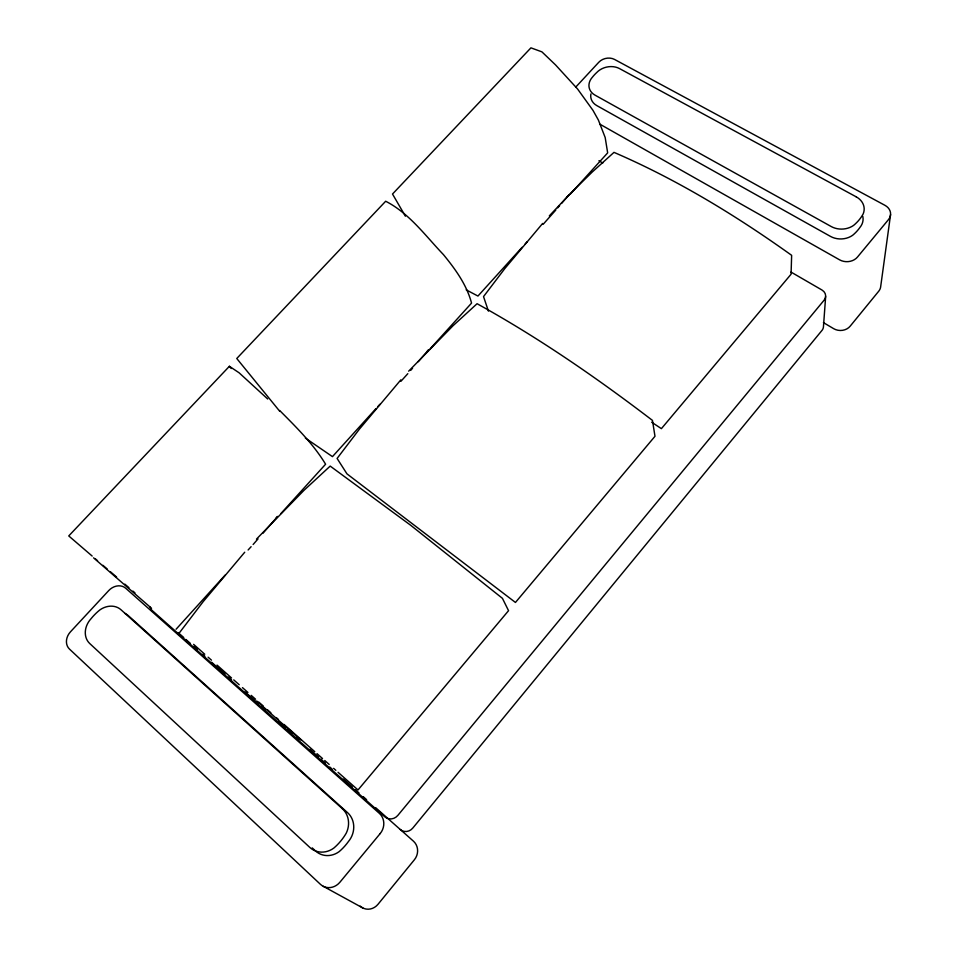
<?xml version="1.0" encoding="UTF-8"?>
<svg xmlns="http://www.w3.org/2000/svg" width="957" height="957" viewBox="0 0 957 957"><rect width="100%" height="100%" fill="white"/><g stroke="black" fill="none" stroke-linecap="round" stroke-linejoin="round"><path stroke-width="1.44" d="M825.652 296.598L823.439 326.971A8.398 7.13 -0.4 0 1 821.955 330.44L412.79 828.068A9.379 8.733 -63.5 0 1 400.229 829.468M890.572 214.583L880.703 286.454A11.771 9.773 1 0 1 878.705 291.239L850.163 326.193A11.807 9.965 0.7 0 1 833.691 328.682L823.415 322.605M179.629 632.517L203.111 601.738L244.717 552.237M555.79 210.061L543.121 224.345M557.716 207.86L559.63 205.647M561.544 203.446L569.212 194.63L567.262 196.831M253.126 544.509L258.031 538.887M262.924 533.276L277.626 516.421L275.664 518.634M407.814 373.673L400.911 381.317M410.649 370.407L412.551 368.242M418.221 361.722L428.628 349.784L426.666 351.997M542.619 223.46L504.853 268.522L483.524 296.598L488.441 311.121M400.827 379.869L359.461 429.071L337.103 458.439L346.96 473.859L515.452 602.455L654.983 436.284L652.459 420.398C596.606 377.752 538.647 337.701 477.076 303.716L453.175 325.595L408.651 371.172M176.076 629.251L225.134 575.097M280.832 513.622L325.595 464.217C313.322 443.94 296.251 427.181 279.659 410.493M375.957 408.627L332.462 456.633L305.367 438.079M377.919 406.462L379.881 404.297M430.195 348.755L471.55 303.106C466.717 284.767 455.293 269.12 443.462 254.646C425.458 235.829 409.201 213.196 385.671 201.245L236.762 358.504L279.635 411.163M522.139 247.277L477.95 296.048L466.203 289.863M570.193 194.223L607.659 152.881L605.183 137.533L598.388 120.044L592.981 110.366L577.585 89.013L555.55 64.92L541.913 51.857L530.932 47.85L392.514 194.032L405.385 216.21M525.142 243.999L527.14 241.81M248.114 549.976L251.117 546.698M575.659 87.195L598.807 62.241A11.34 8.816 -12.7 0 1 614.55 59.442L884.926 205.312A12.788 10.348 -0.5 0 1 888.419 219.679L857.496 257.038A12.836 10.575 -0.8 0 1 839.6 259.837L600.159 124.338M256.488 539.09L303.931 490.391L330.189 466.095L410.673 525.261L502.425 598.328L508.55 610.674L358.002 789.968L338.048 772.299M549.318 215.887L570.252 193.637L592.168 172.093L613.987 152.366C677.03 179.569 735.873 215.457 791.642 255.316L791.068 274.216L661.395 428.652L651.669 422.216M267.709 398.997L239.118 372.811L229.393 366.292L68.748 535.932L92.159 556.053M323.31 886.338L362.882 908.002M598.915 160.764L602.79 163.013M791.008 272.075L821.943 289.995A8.709 7.321 -1.1 0 1 824.109 300.175L397.873 815.364A9.761 9.068 -61.3 0 1 384.81 816.835L152.127 610.458A8.852 7.5 -44.9 0 1 150.129 607.097M95.401 558.84L97.566 560.706M102.925 565.312L107.184 568.972M110.342 571.676L116.61 577.071M124.841 584.141L128.92 587.646M132.939 591.103L134.949 592.838M151.553 608.317L93.571 557.835M193.601 644.348L204.762 654.229M208.112 657.196L211.461 660.163M217.036 665.103L231.534 677.951M233.747 679.901L239.202 684.734M242.468 687.628L247.923 692.461M251.201 695.368L255.567 699.232M258.833 702.127L263.199 705.991M267.565 709.855L270.843 712.762M276.322 717.606L278.511 719.556M284.014 724.425L314.781 751.676M316.994 753.638L322.533 758.554M324.746 760.516L329.184 764.44M333.622 768.363L335.835 770.337M256.727 701.003L300.749 739.952M178.146 632.577L183.732 637.518M185.909 639.455L190.431 643.451M193.721 646.382L197.118 649.396M202.645 654.289L204.882 656.263M211.629 662.256L224.955 674.063M228.304 677.03L231.642 679.996M245.112 691.935L258.414 703.73M261.763 706.697L265.113 709.663M278.595 721.614L285.186 727.464M287.411 729.449L291.873 733.397M296.335 737.357L298.572 739.33M309.841 749.319L318.645 757.131M320.882 759.104L325.344 763.064M329.806 767.024L332.163 769.117M343.324 779.01L352.248 786.917M355.454 789.764L358.947 792.863M363.265 796.691L366.603 799.657M375.682 807.696L413.46 841.191A13.326 12.369 -66.9 0 1 414.405 859.745L378.039 904.257A13.613 12.429 -69.3 0 1 360.203 906.135M312.233 847.902L315.523 850.952A20.934 18.996 -62.1 0 0 339.173 851.622A52.3 47.252 -59.6 0 0 348.48 841.466A20.863 18.984 -61.7 0 0 347.594 812.672L128.25 615.59A18.937 15.874 -46.8 0 0 124.769 613.329M229.393 366.292L231.247 368.517M862.783 216.306A18.123 14.774 -1.6 0 1 859.936 227.431A45.362 36.928 -2.8 0 1 852.627 235.302A18.135 14.81 -1.7 0 1 830.485 236.403L596.761 105.569A16.365 12.86 -12.7 0 1 590.9 93.965M380.192 833.559L339.926 882.21A14.929 13.518 -65.5 0 1 320.404 884.304L69.466 649.073A13.302 11.017 -47.6 0 1 70.471 631.823L108.751 590.553A13.075 10.922 -45.1 0 1 125.702 588.232L379.379 813.378A14.594 13.434 -62.4 0 1 380.192 833.559M856.168 196.807L619.526 68.593A16.52 12.896 -12.6 0 0 596.618 72.636A42.12 33.076 -11.9 0 0 592.539 77.027A16.532 12.931 -12.8 0 0 595.051 95.162L831.202 226.534A18.339 14.917 -1.9 0 0 853.596 225.397A45.864 37.191 -3 0 0 863.154 213.949A18.327 14.881 -1.8 0 0 856.168 196.807M342.367 808.725L120.977 609.741A19.152 16.006 -46.6 0 0 100.007 609.812A48.855 41.127 -47.4 0 0 91.082 618.665A19.2 16.018 -46.9 0 0 89.791 643.582L309.841 847.447A21.186 19.212 -61.6 0 0 333.778 848.117A52.946 47.754 -59.2 0 0 346.231 833.188A21.126 19.188 -61.2 0 0 342.367 808.725"/></g></svg>
